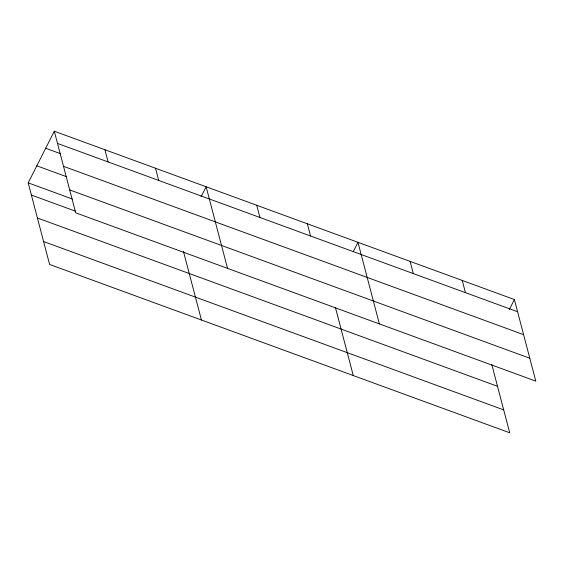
<?xml version="1.0" encoding="UTF-8"?>
<svg xmlns="http://www.w3.org/2000/svg" width="564" height="564" viewBox="0 0 564 564"><rect width="100%" height="100%" fill="white"/><g stroke="black" fill="none" stroke-linecap="round" stroke-linejoin="round"><path stroke-width="0.85" d="M491.723 364.238L509.708 432.785L49.611 264.467L28.2 182.863L54.292 131.215L514.389 299.533L535.8 381.137L75.703 212.818L54.292 131.215M201.038 196.829L206.121 186.754L227.532 268.365M353.261 251.6L357.957 242.301L379.368 323.912M509.299 309.601L514.389 299.533M57.493 143.418L517.59 311.737M45.684 148.254L60.376 153.634M63.499 166.324L523.604 334.642M36.808 165.816L66.2 176.567M69.696 189.92L529.793 358.239M28.2 182.863L72.284 198.986M31.401 195.066L75.484 211.19M37.407 217.972L497.511 386.291M43.604 241.568L503.701 409.887M462.247 280.456L465.448 292.66M410.099 261.379L413.306 273.589M335.509 307.852L353.276 375.561M307.345 223.788L310.545 235.992M256.733 205.275L259.941 217.478M183.455 251.459L201.44 320.014M155.516 168.241L158.717 180.452M104.904 149.728L108.105 161.931"/></g></svg>
